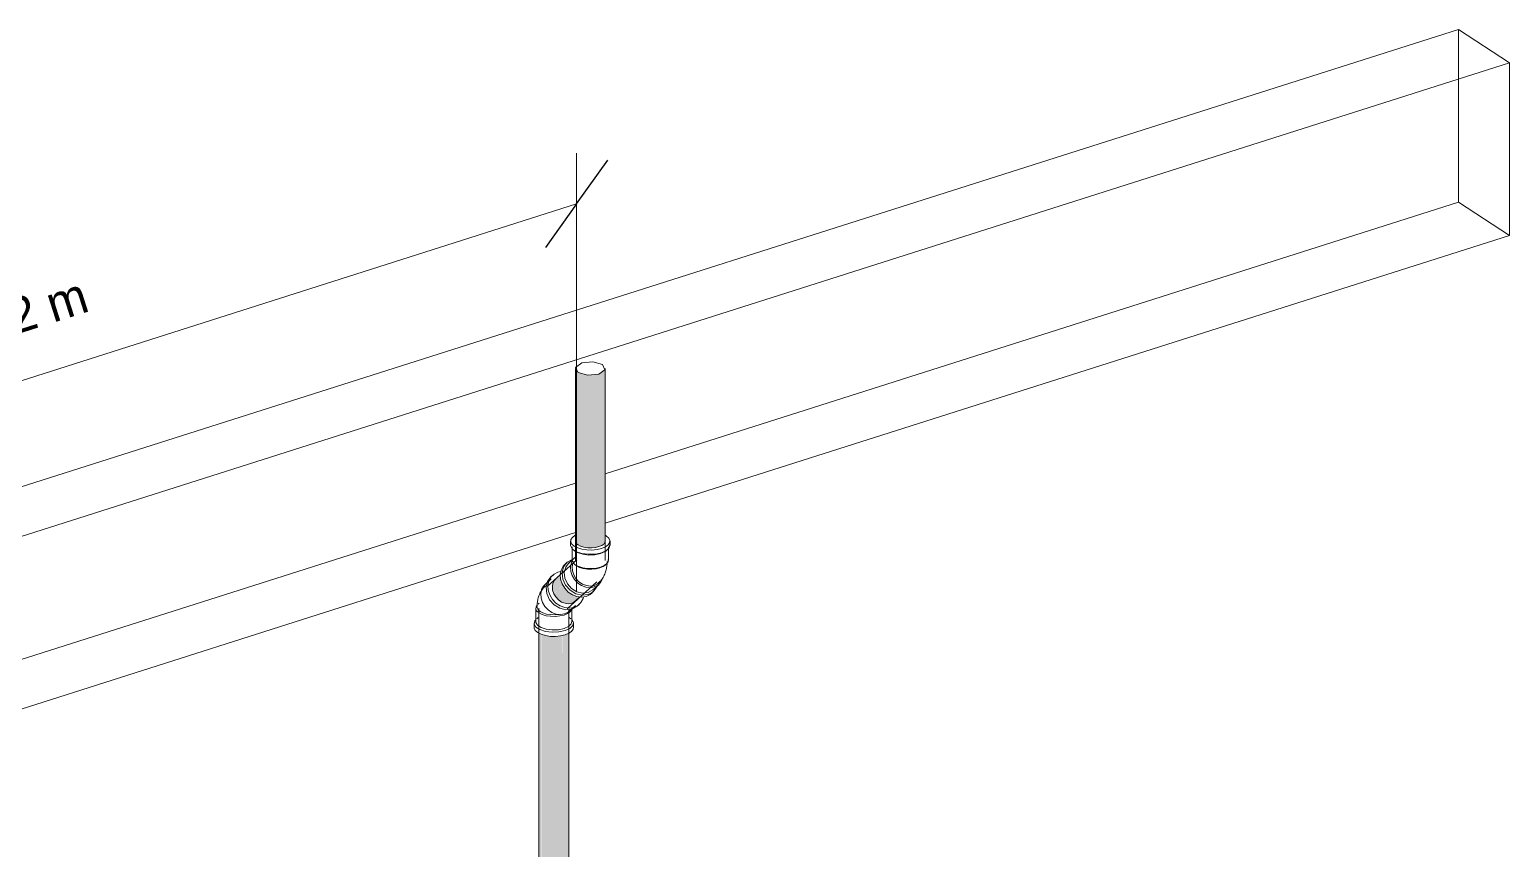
# Model space of a CAD drawing. Header units: metres. Extents: x 15 to 69.3, y -12.4 to 16.4.
# Drawn here: x 49.043 to 50.283, y -7.607 to -6.919 of the extents above; entities that cross this region are included whole.
import ezdxf

# ---------------------------------------------------------------- set-up
doc = ezdxf.new("R2010")
doc.units = ezdxf.units.M
for name, color, linetype, lineweight in [('A-ANNO-DIMS', 7, 'Continuous', 5), ('A-ANNO-DIMS-20', 7, 'Continuous', 5), ('A-WALL', 7, 'Continuous', 9), ('P-PIPE', 7, 'Continuous', 5)]:
    doc.layers.add(name, color=color, linetype=linetype, lineweight=lineweight)
doc.styles.add('Century Gothic_1', font='GOTHIC.TTF', dxfattribs={"height": 0.03})
doc.dimstyles.new('Setores_1_5', dxfattribs={"dimscale": 0.3048, "dimtxt": 0.031325, "dimasz": 0.208333, "dimexe": 0.15748, "dimexo": 0.098425, "dimgap": 0.114829, "dimtad": 1, "dimrnd": 0.01, "dimzin": 0, "dimdsep": 46, "dimtxsty": 'Century Gothic_1', "dimblk1": 'OBLIQUE', "dimblk2": 'OBLIQUE', "dimsah": 1, "dimcen": 0.09, "dimazin": 0, "dimtfac": 1, "dimtdec": 4, "dimtix": 1, "dimtmove": 0, "dimatfit": 3, "dimfxl": 1, "dimtvp": 1, "dimtolj": 1, "dimtzin": 0, "dimarcsym": 2})

# ---------------------------------------------------------------- blocks, each defined once
blk = doc.blocks.new('Joelho 45_90 - Agua Fria_Soldavel - MEP - Tigre - Standard-3609069-3D_DT_02')
at = {"layer": 'P-PIPE'}
for p, q in [((-6.476, -7.3799), (-6.4812, -7.3845)), ((-6.4748, -7.3768), (-6.4764, -7.3783)), ((-6.4681, -7.3738), (-6.4704, -7.3743)), ((-6.489, -7.4046), (-6.489, -7.4159)), ((-6.4861, -7.4004), (-6.487, -7.4012)), ((-6.4609, -7.4069), (-6.4558, -7.4023)), ((-6.4545, -7.4029), (-6.4587, -7.4053)), ((-6.4543, -7.4028), (-6.4527, -7.4013)), ((-6.4904, -7.4171), (-6.4904, -7.4207)), ((-6.4869, -7.4123), (-6.4881, -7.4133)), ((-6.4649, -7.4092), (-6.462, -7.4077)), ((-6.4597, -7.4133), (-6.461, -7.4123)), ((-6.4588, -7.4159), (-6.4588, -7.4053)), ((-6.4574, -7.4207), (-6.4574, -7.4171))]:
    blk.add_line(p, q, dxfattribs=at)
for points in [[(-6.4587, -7.4053, 0), (-6.4637, -7.4059, 0), (-6.4689, -7.4046, 0), (-6.4737, -7.4017, 0), (-6.4775, -7.3974, 0), (-6.4798, -7.3922, 0), (-6.4804, -7.3869, 0), (-6.4792, -7.382, 0), (-6.4763, -7.3782, 0)], [(-6.4704, -7.3743, 0), (-6.4737, -7.376, 0), (-6.4763, -7.3785, 0), (-6.478, -7.3817, 0), (-6.4788, -7.3855, 0), (-6.4785, -7.3894, 0), (-6.4773, -7.3934, 0), (-6.4751, -7.3971, 0), (-6.4721, -7.4002, 0), (-6.4686, -7.4026, 0), (-6.4647, -7.404, 0), (-6.4608, -7.4045, 0), (-6.4571, -7.4038, 0)], [(-6.474, -7.3924, 0), (-6.4749, -7.3894, 0), (-6.4751, -7.3863, 0), (-6.4746, -7.3835, 0), (-6.4732, -7.3811, 0), (-6.4713, -7.3791, 0)], [(-6.4809, -7.3857, 0), (-6.4818, -7.3865, 0), (-6.4826, -7.3875, 0), (-6.4834, -7.3884, 0), (-6.484, -7.3893, 0), (-6.4846, -7.3903, 0), (-6.4852, -7.3912, 0), (-6.4856, -7.3921, 0), (-6.486, -7.3931, 0), (-6.4864, -7.394, 0), (-6.4867, -7.395, 0), (-6.487, -7.3959, 0), (-6.4872, -7.3968, 0), (-6.4874, -7.3977, 0), (-6.4876, -7.3986, 0), (-6.4877, -7.3995, 0), (-6.4878, -7.4004, 0), (-6.4879, -7.4013, 0), (-6.4879, -7.4022, 0), (-6.488, -7.403, 0), (-6.488, -7.4036, 0)], [(-6.4802, -7.3837, 0), (-6.4825, -7.386, 0), (-6.4841, -7.3889, 0), (-6.4848, -7.3924, 0), (-6.4846, -7.396, 0), (-6.4834, -7.3996, 0), (-6.4814, -7.403, 0), (-6.4787, -7.4059, 0), (-6.4755, -7.408, 0), (-6.472, -7.4094, 0), (-6.4684, -7.4098, 0), (-6.4649, -7.4092, 0)], [(-6.4649, -7.4092, 0), (-6.4684, -7.4098, 0), (-6.472, -7.4094, 0), (-6.4755, -7.408, 0), (-6.4787, -7.4059, 0), (-6.4814, -7.403, 0), (-6.4834, -7.3996, 0), (-6.4846, -7.396, 0), (-6.4848, -7.3924, 0), (-6.4841, -7.3889, 0), (-6.4825, -7.386, 0), (-6.4802, -7.3837, 0)], [(-6.4549, -7.3979, 0), (-6.4562, -7.399, 0), (-6.4587, -7.4003, 0), (-6.4615, -7.4007, 0), (-6.4645, -7.4004, 0), (-6.4674, -7.3993, 0), (-6.4701, -7.3975, 0), (-6.4723, -7.3951, 0), (-6.474, -7.3924, 0)], [(-6.4653, -7.4102, 0), (-6.4688, -7.411, 0), (-6.4726, -7.4114, 0), (-6.4766, -7.4113, 0), (-6.4803, -7.4108, 0), (-6.4836, -7.4098, 0), (-6.4863, -7.4085, 0), (-6.4881, -7.4069, 0), (-6.489, -7.4052, 0), (-6.4888, -7.4034, 0), (-6.4879, -7.4019, 0)], [(-6.4879, -7.4019, 0), (-6.4888, -7.4034, 0), (-6.489, -7.4052, 0), (-6.4881, -7.4069, 0), (-6.4863, -7.4085, 0), (-6.4836, -7.4098, 0), (-6.4803, -7.4108, 0), (-6.4766, -7.4113, 0), (-6.4726, -7.4114, 0), (-6.4688, -7.411, 0), (-6.4653, -7.4102, 0)], [(-6.4694, -7.4097, 0), (-6.4727, -7.41, 0), (-6.4764, -7.4099, 0), (-6.4799, -7.4094, 0), (-6.483, -7.4085, 0), (-6.4854, -7.4072, 0), (-6.4871, -7.4058, 0), (-6.4879, -7.4041, 0), (-6.4879, -7.4031, 0)], [(-6.4879, -7.4041, 0), (-6.4871, -7.4058, 0), (-6.4854, -7.4072, 0), (-6.483, -7.4085, 0), (-6.4799, -7.4094, 0), (-6.4764, -7.4099, 0), (-6.4727, -7.41, 0), (-6.4694, -7.4097, 0)], [(-6.4571, -7.4038, 0), (-6.4538, -7.4022, 0), (-6.4512, -7.3997, 0), (-6.4494, -7.3965, 0), (-6.449, -7.395, 0)], [(-6.4645, -7.4233, 0), (-6.4697, -7.4244, 0), (-6.4754, -7.4246, 0), (-6.4809, -7.4239, 0), (-6.4856, -7.4224, 0), (-6.4889, -7.4203, 0), (-6.4904, -7.4178, 0), (-6.4898, -7.4152, 0), (-6.4891, -7.4142, 0)], [(-6.4653, -7.4215, 0), (-6.47, -7.4225, 0), (-6.4753, -7.4227, 0), (-6.4803, -7.4221, 0), (-6.4846, -7.4207, 0), (-6.4876, -7.4188, 0), (-6.489, -7.4165, 0), (-6.489, -7.4159, 0)], [(-6.4589, -7.4053, 0), (-6.4591, -7.4058, 0), (-6.4602, -7.4075, 0), (-6.4624, -7.409, 0), (-6.4653, -7.4102, 0)], [(-6.4653, -7.4102, 0), (-6.4624, -7.409, 0), (-6.4602, -7.4075, 0), (-6.4591, -7.4058, 0), (-6.4589, -7.4053, 0)], [(-6.4589, -7.4153, 0), (-6.4593, -7.4177, 0), (-6.4616, -7.4198, 0), (-6.4653, -7.4215, 0)], [(-6.4605, -7.4065, 0), (-6.462, -7.4077, 0), (-6.4649, -7.4092, 0)], [(-6.4588, -7.4141, 0), (-6.4575, -7.4165, 0), (-6.458, -7.4191, 0), (-6.4604, -7.4214, 0), (-6.4645, -7.4233, 0)], [(-6.4645, -7.4268, 0), (-6.4683, -7.4277, 0), (-6.4725, -7.4282, 0), (-6.4768, -7.4281, 0), (-6.4809, -7.4275, 0), (-6.4845, -7.4264, 0), (-6.4874, -7.425, 0), (-6.4894, -7.4232, 0), (-6.4904, -7.4213, 0), (-6.4904, -7.4204, 0)], [(-6.4575, -7.42, 0), (-6.4577, -7.422, 0), (-6.459, -7.4239, 0), (-6.4613, -7.4255, 0), (-6.4645, -7.4268, 0)]]:
    blk.add_polyline3d(points, dxfattribs=at)
blk = doc.blocks.new('Joelho 45_90 - Agua Fria_Soldavel - MEP - Tigre - Standard-V69-3D_DT_02')
at = {"layer": 'P-PIPE'}
for p, q in [((-6.4598, -7.3483), (-6.4598, -7.3518)), ((-6.4584, -7.3531), (-6.4584, -7.3644)), ((-6.4535, -7.3515), (-6.4549, -7.3504)), ((-6.4516, -7.3525), (-6.4535, -7.3515)), ((-6.4282, -7.3644), (-6.4282, -7.3531)), ((-6.4268, -7.3518), (-6.4268, -7.3483)), ((-6.4629, -7.3661), (-6.4645, -7.3676)), ((-6.4563, -7.362), (-6.4614, -7.3667)), ((-6.4575, -7.3557), (-6.4563, -7.3566)), ((-6.4303, -7.3566), (-6.4291, -7.3557)), ((-6.4564, -7.3678), (-6.4555, -7.3685)), ((-6.4311, -7.3685), (-6.4302, -7.3678)), ((-6.4413, -7.3892), (-6.4452, -7.3914)), ((-6.4424, -7.3921), (-6.4408, -7.3906)), ((-6.4412, -7.3891), (-6.436, -7.3845))]:
    blk.add_line(p, q, dxfattribs=at)
for points in [[(-6.4339, -7.358, 0), (-6.439, -7.3591, 0), (-6.4448, -7.3593, 0), (-6.4503, -7.3586, 0), (-6.455, -7.3571, 0), (-6.4583, -7.355, 0), (-6.4597, -7.3525, 0), (-6.4598, -7.3518, 0)], [(-6.4559, -7.3434, 0), (-6.4582, -7.3451, 0), (-6.4595, -7.347, 0), (-6.4597, -7.3489, 0), (-6.4588, -7.3508, 0), (-6.4568, -7.3526, 0), (-6.4539, -7.354, 0), (-6.4503, -7.3551, 0), (-6.4462, -7.3557, 0), (-6.4419, -7.3558, 0), (-6.4377, -7.3553, 0), (-6.4339, -7.3544, 0)], [(-6.4551, -7.3502, 0), (-6.4558, -7.3488, 0), (-6.4558, -7.348, 0)], [(-6.432, -7.3507, 0), (-6.4337, -7.3519, 0), (-6.4361, -7.3529, 0), (-6.439, -7.3536, 0), (-6.4422, -7.354, 0), (-6.4455, -7.3539, 0), (-6.4486, -7.3534, 0), (-6.4513, -7.3526, 0)], [(-6.4339, -7.3544, 0), (-6.4307, -7.3531, 0), (-6.4284, -7.3515, 0), (-6.4271, -7.3496, 0), (-6.4269, -7.3476, 0), (-6.4278, -7.3457, 0), (-6.4298, -7.344, 0), (-6.4308, -7.3434, 0)], [(-6.4269, -7.3512, 0), (-6.4274, -7.3538, 0), (-6.4298, -7.3562, 0), (-6.4339, -7.358, 0)], [(-6.4308, -7.3478, 0), (-6.431, -7.3493, 0), (-6.4318, -7.3506, 0)], [(-6.4468, -7.3946, 0), (-6.4505, -7.3952, 0), (-6.4545, -7.3948, 0), (-6.4583, -7.3933, 0), (-6.4619, -7.391, 0), (-6.4648, -7.3878, 0), (-6.467, -7.3842, 0), (-6.4683, -7.3802, 0), (-6.4685, -7.3762, 0), (-6.4678, -7.3725, 0), (-6.466, -7.3692, 0), (-6.4637, -7.3669, 0)], [(-6.4452, -7.3931, 0), (-6.4502, -7.3937, 0), (-6.4554, -7.3925, 0), (-6.4602, -7.3895, 0), (-6.464, -7.3852, 0), (-6.4663, -7.3801, 0), (-6.4669, -7.3747, 0), (-6.4657, -7.3699, 0), (-6.4628, -7.366, 0), (-6.4585, -7.3636, 0)], [(-6.4452, -7.3914, 0), (-6.4498, -7.3919, 0), (-6.4546, -7.3908, 0), (-6.459, -7.388, 0), (-6.4624, -7.3841, 0), (-6.4646, -7.3794, 0), (-6.4651, -7.3745, 0), (-6.4639, -7.3701, 0), (-6.4613, -7.3665, 0)], [(-6.44, -7.3867, 0), (-6.4435, -7.3873, 0), (-6.4471, -7.3869, 0), (-6.4506, -7.3856, 0), (-6.4538, -7.3834, 0), (-6.4565, -7.3805, 0), (-6.4585, -7.3772, 0), (-6.4597, -7.3736, 0), (-6.4599, -7.3699, 0), (-6.4592, -7.3665, 0), (-6.4584, -7.3647, 0)], [(-6.4584, -7.3647, 0), (-6.4592, -7.3665, 0), (-6.4599, -7.3699, 0), (-6.4597, -7.3736, 0), (-6.4585, -7.3772, 0), (-6.4565, -7.3805, 0), (-6.4538, -7.3834, 0), (-6.4506, -7.3856, 0), (-6.4471, -7.3869, 0), (-6.4435, -7.3873, 0), (-6.44, -7.3867, 0)], [(-6.44, -7.3854, 0), (-6.4432, -7.3859, 0), (-6.4465, -7.3855, 0), (-6.4498, -7.3843, 0), (-6.4528, -7.3823, 0), (-6.4554, -7.3796, 0), (-6.4572, -7.3765, 0), (-6.4583, -7.3731, 0), (-6.4585, -7.3697, 0), (-6.4579, -7.3667, 0)], [(-6.4579, -7.3668, 0), (-6.4585, -7.3697, 0), (-6.4583, -7.3731, 0), (-6.4572, -7.3765, 0), (-6.4554, -7.3796, 0), (-6.4528, -7.3823, 0), (-6.4498, -7.3843, 0), (-6.4465, -7.3855, 0), (-6.4432, -7.3859, 0), (-6.44, -7.3854, 0)], [(-6.4347, -7.37, 0), (-6.4382, -7.3709, 0), (-6.442, -7.3712, 0), (-6.4459, -7.3712, 0), (-6.4497, -7.3706, 0), (-6.453, -7.3696, 0), (-6.4557, -7.3683, 0), (-6.4575, -7.3667, 0), (-6.4583, -7.365, 0), (-6.4584, -7.3641, 0)], [(-6.4583, -7.365, 0), (-6.4575, -7.3667, 0), (-6.4557, -7.3683, 0), (-6.453, -7.3696, 0), (-6.4497, -7.3706, 0), (-6.4459, -7.3712, 0), (-6.442, -7.3712, 0), (-6.4382, -7.3709, 0), (-6.4347, -7.37, 0)], [(-6.4574, -7.3658, 0), (-6.4574, -7.3658, 0), (-6.4574, -7.3658, 0), (-6.4574, -7.3657, 0), (-6.4573, -7.3656, 0), (-6.4573, -7.3655, 0), (-6.4573, -7.3654, 0)], [(-6.4347, -7.3587, 0), (-6.4394, -7.3597, 0), (-6.4446, -7.3599, 0), (-6.4497, -7.3593, 0), (-6.454, -7.3579, 0), (-6.457, -7.356, 0)], [(-6.4363, -7.3833, 0), (-6.4354, -7.3824, 0), (-6.4346, -7.3815, 0), (-6.4338, -7.3806, 0), (-6.4332, -7.3796, 0), (-6.4326, -7.3787, 0), (-6.4321, -7.3777, 0), (-6.4316, -7.3768, 0), (-6.4312, -7.3759, 0), (-6.4308, -7.3749, 0), (-6.4305, -7.374, 0), (-6.4302, -7.3731, 0), (-6.43, -7.3722, 0), (-6.4298, -7.3713, 0), (-6.4297, -7.3703, 0), (-6.4295, -7.3695, 0), (-6.4294, -7.3686, 0), (-6.4293, -7.3677, 0), (-6.4293, -7.3668, 0), (-6.4293, -7.3659, 0), (-6.4293, -7.3654, 0)], [(-6.4303, -7.3566, 0), (-6.4309, -7.357, 0), (-6.4347, -7.3587, 0)], [(-6.4347, -7.37, 0), (-6.4317, -7.3688, 0), (-6.4296, -7.3673, 0), (-6.4284, -7.3656, 0), (-6.4283, -7.3638, 0)], [(-6.4283, -7.3638, 0), (-6.4284, -7.3656, 0), (-6.4296, -7.3673, 0), (-6.4317, -7.3688, 0), (-6.4347, -7.37, 0)], [(-6.4353, -7.3706, 0), (-6.4385, -7.3714, 0), (-6.4421, -7.3717, 0), (-6.4458, -7.3717, 0), (-6.4493, -7.3712, 0), (-6.4523, -7.3703, 0), (-6.4548, -7.369, 0), (-6.4555, -7.3685, 0)], [(-6.4548, -7.369, 0), (-6.4523, -7.3703, 0), (-6.4493, -7.3712, 0), (-6.4458, -7.3717, 0), (-6.4421, -7.3717, 0), (-6.4385, -7.3714, 0), (-6.4353, -7.3706, 0)], [(-6.4329, -7.3793, 0), (-6.4331, -7.38, 0), (-6.4347, -7.383, 0), (-6.4371, -7.3853, 0), (-6.44, -7.3867, 0)], [(-6.44, -7.3867, 0), (-6.4371, -7.3853, 0), (-6.4347, -7.383, 0), (-6.4331, -7.38, 0), (-6.4329, -7.3793, 0)], [(-6.4306, -7.3681, 0), (-6.4326, -7.3695, 0), (-6.4353, -7.3706, 0)], [(-6.4353, -7.3706, 0), (-6.4326, -7.3695, 0), (-6.4306, -7.3681, 0)], [(-6.4421, -7.3918, 0), (-6.4435, -7.393, 0), (-6.4468, -7.3946, 0)], [(-6.4377, -7.386, 0), (-6.4381, -7.3869, 0), (-6.441, -7.3908, 0), (-6.4452, -7.3931, 0)], [(-6.44, -7.3854, 0), (-6.4372, -7.384, 0), (-6.435, -7.3819, 0)], [(-6.435, -7.3819, 0), (-6.4372, -7.384, 0), (-6.44, -7.3854, 0)]]:
    blk.add_polyline3d(points, dxfattribs=at)
blk = doc.blocks.new('DIMBLOCK61-3D_DT_02')
at = {"layer": 'A-ANNO-DIMS-20'}
for p, q in [((49.5015, -7.0656), (49.5015, -7.0229)), ((49.5015, -7.0656), (48.5849, -7.3573)), ((49.5015, -7.0656), (49.5015, -7.3904)), ((48.5849, -7.3573), (48.5849, -7.3146)), ((48.5849, -7.3573), (48.5849, -7.4611))]:
    blk.add_line(p, q, dxfattribs=at)
at = {"layer": 'A-ANNO-DIMS-20', "lineweight": 25}
for p, q in [((49.5015, -7.0656), (49.5276, -7.029)), ((49.5015, -7.0656), (49.4755, -7.1021)), ((48.5849, -7.3573), (48.6109, -7.3208)), ((48.5849, -7.3573), (48.5589, -7.3938))]:
    blk.add_line(p, q, dxfattribs=at)
at = {"layer": 'A-ANNO-DIMS-20', "color": 0, "insert": (48.9686, -7.1637), "char_height": 0.03, "width": 0.158714, "attachment_point": 1, "rotation": 17.6539, "line_spacing_factor": 0.984502, "style": 'Century Gothic_1'}
blk.add_mtext('1,12 m', dxfattribs=at)
blk = doc.blocks.new('_Oblique')
at = {"color": 0, "linetype": 'ByBlock', "lineweight": -2}
blk.add_line((-0.5, -0.5), (0.5, 0.5), dxfattribs=at)

msp = doc.modelspace()

# ---------------------------------------------------------------- hatches: boundary and pattern name
at = {"layer": 'P-PIPE', "true_color": 0x00ffff}
for points in [[(49.5027, -7.3515), (49.5027, -7.2068), (49.5007, -7.2026), (49.5008, -7.3492), (49.5014, -7.3503), (49.5026, -7.3514)], [(49.5202, -7.3529), (49.5232, -7.3515), (49.5245, -7.3504), (49.5253, -7.3493), (49.5254, -7.3476), (49.5253, -7.2046), (49.5202, -7.2083), (49.5202, -7.3519)], [(49.5141, -7.354), (49.5186, -7.3533), (49.5202, -7.3529), (49.5202, -7.2083), (49.5108, -7.2092), (49.5027, -7.2068), (49.5027, -7.3515), (49.506, -7.3529), (49.5091, -7.3536), (49.5117, -7.3539), (49.5137, -7.3539)], [(49.4823, -7.3924), (49.4899, -7.3853), (49.4892, -7.3839), (49.488, -7.3802), (49.4878, -7.3767), (49.4831, -7.3811), (49.4817, -7.3835), (49.4812, -7.3863), (49.4814, -7.3894), (49.482, -7.3915)], [(49.4948, -7.4007), (49.4976, -7.4003), (49.5035, -7.395), (49.5015, -7.3947), (49.4976, -7.3931), (49.494, -7.3905), (49.491, -7.3871), (49.49, -7.3854), (49.4824, -7.3924), (49.4846, -7.3958), (49.487, -7.398), (49.4898, -7.3996), (49.4927, -7.4005), (49.4943, -7.4007)], [(49.4976, -7.4003), (49.5001, -7.399), (49.5045, -7.3951), (49.5035, -7.395), (49.499, -7.399)], [(49.4721, -7.8799), (49.472, -7.4265), (49.4706, -7.4259), (49.4699, -7.4255), (49.4699, -7.8772), (49.4707, -7.8787), (49.472, -7.8798)], [(49.4834, -7.8823), (49.4877, -7.8818), (49.4895, -7.8812), (49.4894, -7.4274), (49.4865, -7.4279), (49.4833, -7.4282), (49.4781, -7.4279), (49.4738, -7.427), (49.4721, -7.4265), (49.4722, -7.88), (49.4744, -7.8811), (49.4772, -7.8818), (49.4803, -7.8823)], [(49.4895, -7.8813), (49.492, -7.8803), (49.4937, -7.879), (49.4947, -7.8776), (49.4948, -7.8761), (49.4946, -7.4257), (49.491, -7.427), (49.4895, -7.4274), (49.4895, -7.8812)]]:
    msp.add_hatch(color=4, dxfattribs=at).paths.add_polyline_path(points)

# ---------------------------------------------------------------- linework, layer by layer
at = {"layer": 'A-WALL'}
for p, q in [((50.2407, -6.9194), (48.6653, -7.4208)), ((50.2834, -6.9473), (50.2407, -6.9194)), ((48.7079, -7.4487), (50.2834, -6.9473)), ((50.2834, -6.9473), (50.2834, -7.092)), ((49.5254, -7.3332), (50.2834, -7.092)), ((48.7079, -7.5934), (49.5006, -7.3411))]:
    msp.add_line(p, q, dxfattribs=at)
at = {"layer": 'A-WALL', "color": 8, "true_color": 0x808080}
for p, q in [((50.2407, -6.9194), (50.2407, -7.0641)), ((50.2407, -7.0641), (49.5254, -7.2918)), ((50.2834, -7.092), (50.2407, -7.0641)), ((49.5006, -7.2997), (48.7079, -7.5519))]:
    msp.add_line(p, q, dxfattribs=at)
at = {"layer": 'P-PIPE'}
for p, q in [((49.5005, -7.2036), (49.5005, -7.3644)), ((49.5255, -7.3644), (49.5255, -7.2036)), ((49.5018, -7.364), (49.4769, -7.3864)), ((49.4936, -7.405), (49.5185, -7.3825)), ((49.4699, -7.4046), (49.4699, -7.8929)), ((49.4949, -7.8929), (49.4949, -7.4061))]:
    msp.add_line(p, q, dxfattribs=at)
for points in [[(49.5058, -7.1989, 0), (49.5007, -7.2026, 0), (49.5027, -7.2068, 0)], [(49.5232, -7.2003, 0), (49.5152, -7.198, 0), (49.5058, -7.1989, 0)], [(49.5202, -7.2083, 0), (49.5253, -7.2046, 0), (49.5232, -7.2003, 0)], [(49.5027, -7.2068, 0), (49.5108, -7.2092, 0), (49.5202, -7.2083, 0)]]:
    msp.add_polyline3d(points, dxfattribs=at)

# ---------------------------------------------------------------- block references
for name in ['Joelho 45_90 - Agua Fria_Soldavel - MEP - Tigre - Standard-V69-3D_DT_02', 'Joelho 45_90 - Agua Fria_Soldavel - MEP - Tigre - Standard-3609069-3D_DT_02']:
    msp.add_blockref(name, (55.9563, 0), dxfattribs=at)

# ---------------------------------------------------------------- dimensions: what is measured, and where the dimension line sits
at = {"layer": 'A-ANNO-DIMS'}
dim = msp.add_linear_dim(base=(48.5472, -7.3693), p1=(49.5015, -7.4171), p2=(48.5849, -7.4878), angle=17.6539, dimstyle='Setores_1_5', override={"dimpost": '<>', "dimfxl": 0.919366}, dxfattribs=at)
dim.commit()
dim.dimension.update_dxf_attribs({"geometry": 'DIMBLOCK61-3D_DT_02', "text_midpoint": (48.9582, -7.1852)})

doc.saveas('drawing.dxf')
